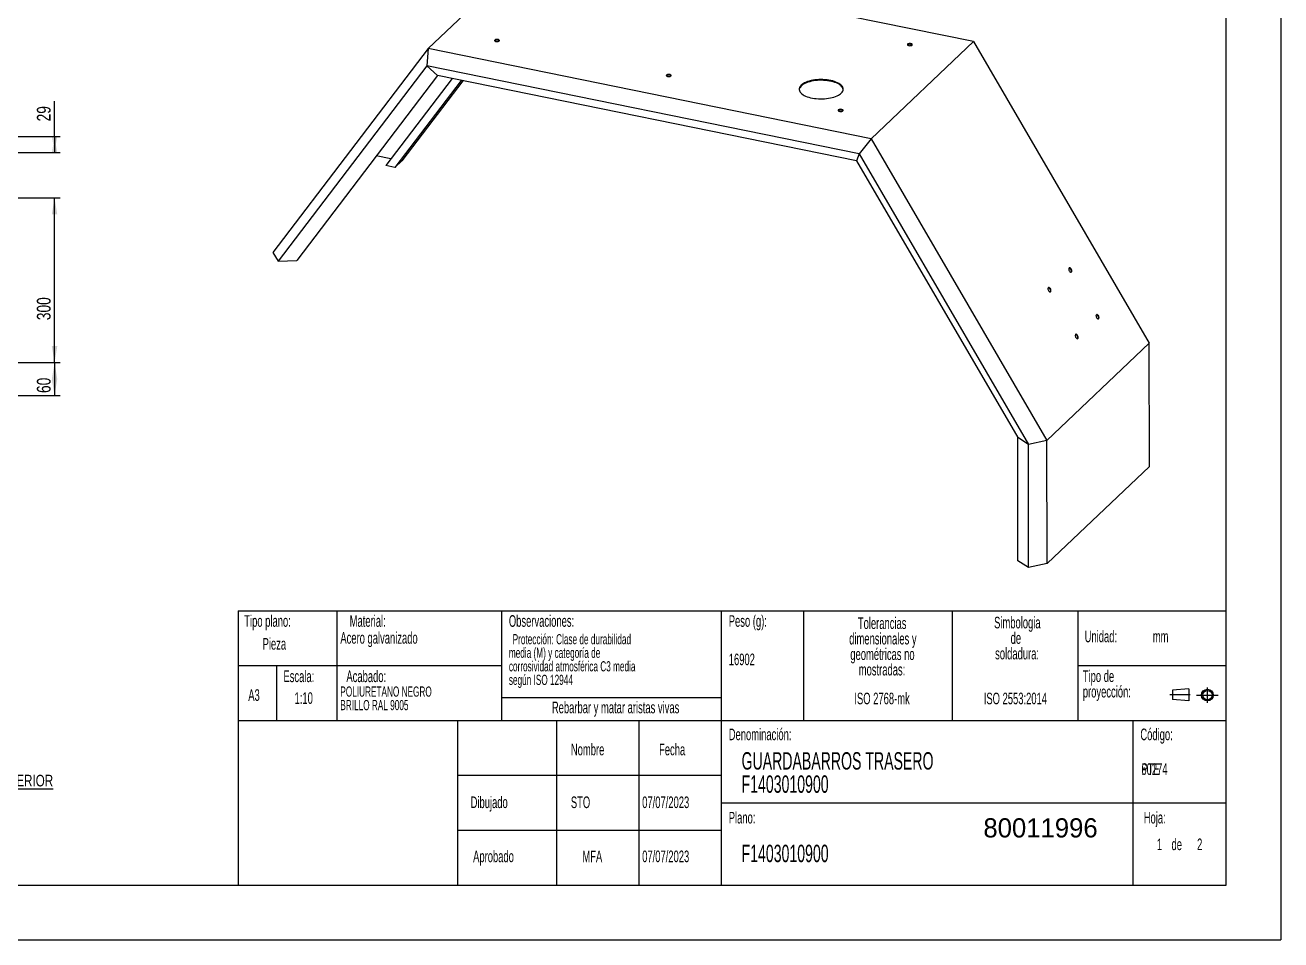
# Model space of a CAD drawing. Extents: x 0 to 28260, y 0 to 8126.
# Drawn here: x 1912 to 4200, y 0 to 1667 of the extents above; entities that cross this region are included whole.
import ezdxf

# ---------------------------------------------------------------- set-up
doc = ezdxf.new("R2010")
doc.units = 0
doc.linetypes.add('CENTERX2', pattern=[20.32, 12.7, -2.54, 2.54, -2.54])
doc.layers.get('0').update_dxf_attribs({"linetype": 'CONTINUOUS'})
doc.layers.add('FORMATO', color=7, linetype='CONTINUOUS')
doc.layers.add('SLD-0', color=179, linetype='CONTINUOUS')
doc.styles.add('SLDTEXTSTYLE0', font='TXT', dxfattribs={"width": 0.605})
doc.styles.add('SLDTEXTSTYLE1', font='TXT', dxfattribs={"width": 0.75})
doc.dimstyles.new('SLDDIMSTYLE0', dxfattribs={"dimtxt": 25, "dimasz": 30, "dimexe": 0, "dimexo": 0.0625, "dimgap": 6.25, "dimtad": 1, "dimdec": 0, "dimrnd": 1e-09, "dimzin": 12, "dimdsep": 46, "dimtxsty": 'SLDTEXTSTYLE1', "dimsah": 1, "dimcen": 0.09, "dimadec": 0, "dimazin": 0, "dimtfac": 1, "dimtofl": 0, "dimtmove": 0, "dimatfit": 3, "dimfxl": 1, "dimtolj": 1, "dimtzin": 12, "dimarcsym": 0})
doc.dimstyles.new('SLDDIMSTYLE1', dxfattribs={"dimtxt": 25, "dimasz": 30, "dimexe": 0, "dimexo": 0.0625, "dimgap": 6.25, "dimtad": 1, "dimdec": 1, "dimrnd": 1e-09, "dimzin": 12, "dimdsep": 46, "dimtxsty": 'SLDTEXTSTYLE1', "dimsah": 1, "dimcen": 0.09, "dimadec": 0, "dimazin": 0, "dimtfac": 1, "dimtofl": 0, "dimtmove": 0, "dimatfit": 3, "dimfxl": 1, "dimtolj": 1, "dimtzin": 12, "dimarcsym": 0})

# ---------------------------------------------------------------- blocks, each defined once
blk = doc.blocks.new('BLOQUE3')
at = {"color": 7, "linetype": 'CENTERX2', "ltscale": 10}
for p, q in [((3979.2, 1300.6), (3948, 1300.6)), ((3988.8, 1300.2), (4021.6, 1300.2)), ((4005.2, 1288.5), (4005.2, 1311.9))]:
    blk.add_line(p, q, dxfattribs=at)
at = {"color": 7, "linetype": 'Continuous', "ltscale": 10}
for p, q in [((3976.8, 1309.5), (3952.3, 1307.7)), ((3952.3, 1307.7), (3952.3, 1293.4)), ((3976.8, 1309.5), (3976.8, 1291.6)), ((3976.8, 1291.6), (3952.3, 1293.4))]:
    blk.add_line(p, q, dxfattribs=at)
for radius in [8.92, 7.13]:
    blk.add_circle((4005.2, 1300.2), radius, dxfattribs=at)
blk = doc.blocks.new('SW_NOTE_0')
at = {"layer": 'SLD-0', "color": 0, "ltscale": 10, "attachment_point": 2, "style": 'SLDTEXTSTYLE0'}
for s, insert, char_height in [('Tolerancias', (74.1, 27.3), 21.167), ('dimensionales y', (75.4, -0.9), 21.167), ('geométricas no', (74.6, -29.2), 21.167), ('mostradas:', (73.8, -57.4), 21.17)]:
    blk.add_mtext(s, dxfattribs=dict(at, insert=insert, char_height=char_height))
blk = doc.blocks.new('SW_NOTE_0_1')
at = {"layer": 'SLD-0', "color": 0, "ltscale": 10, "attachment_point": 1, "style": 'SLDTEXTSTYLE0'}
for s, insert, char_height in [('Tipo de', (0, 27.3), 21.17), ('proyección:', (0, -0.9), 21.167)]:
    blk.add_mtext(s, dxfattribs=dict(at, insert=insert, char_height=char_height))
blk = doc.blocks.new('SW_NOTE_0_2')
at = {"layer": 'SLD-0', "color": 0, "ltscale": 10, "char_height": 21.17, "attachment_point": 2, "style": 'SLDTEXTSTYLE0'}
for s, insert in [('Simbologia', (71.1, 27.3)), ('de', (68.4, -0.9)), ('soldadura:', (70.6, -29.2))]:
    blk.add_mtext(s, dxfattribs=dict(at, insert=insert))
blk = doc.blocks.new('SW_NOTE_0_4')
at = {"layer": 'SLD-0', "color": 0, "ltscale": 10, "char_height": 31.75, "attachment_point": 1, "style": 'SLDTEXTSTYLE0'}
for s, insert in [('GUARDABARROS TRASERO', (0, 40.9)), ('F1403010900', (0, -1.4))]:
    blk.add_mtext(s, dxfattribs=dict(at, insert=insert))
blk = doc.blocks.new('SW_NOTE_0_5')
at = {"layer": 'SLD-0', "color": 0, "ltscale": 10, "attachment_point": 2, "style": 'SLDTEXTSTYLE0'}
for s, insert, char_height in [('Tolerancias', (74.1, 27.3), 21.167), ('dimensionales y', (75.4, -0.9), 21.167), ('geométricas no', (74.6, -29.2), 21.167), ('mostradas:', (73.8, -57.4), 21.17)]:
    blk.add_mtext(s, dxfattribs=dict(at, insert=insert, char_height=char_height))
blk = doc.blocks.new('SW_NOTE_0_6')
at = {"layer": 'SLD-0', "color": 0, "ltscale": 10, "attachment_point": 1, "style": 'SLDTEXTSTYLE0'}
for s, insert, char_height in [('Tipo de', (0, 27.3), 21.17), ('proyección:', (0, -0.9), 21.167)]:
    blk.add_mtext(s, dxfattribs=dict(at, insert=insert, char_height=char_height))
blk = doc.blocks.new('SW_NOTE_0_7')
at = {"layer": 'SLD-0', "color": 0, "ltscale": 10, "char_height": 21.17, "attachment_point": 2, "style": 'SLDTEXTSTYLE0'}
for s, insert in [('Simbologia', (71.1, 27.3)), ('de', (68.4, -0.9)), ('soldadura:', (70.6, -29.2))]:
    blk.add_mtext(s, dxfattribs=dict(at, insert=insert))
blk = doc.blocks.new('SW_NOTE_0_9')
at = {"layer": 'SLD-0', "color": 0, "ltscale": 10, "char_height": 18.521, "attachment_point": 1, "style": 'SLDTEXTSTYLE0'}
for s, insert in [('POLIURETANO NEGRO', (0, 23.9)), ('BRILLO RAL 9005', (0, -0.8))]:
    blk.add_mtext(s, dxfattribs=dict(at, insert=insert))
blk = doc.blocks.new('SW_NOTE_0_10')
at = {"layer": 'SLD-0', "color": 0, "ltscale": 10, "char_height": 18.521, "attachment_point": 1, "style": 'SLDTEXTSTYLE0'}
for s, insert in [('Protección: Clase de durabilidad', (6.9, 23.9)), ('media (M) y categoría de', (0, -0.8)), ('corrosividad atmosférica C3 media', (0, -25.5)), ('según ISO 12944', (0, -50.2))]:
    blk.add_mtext(s, dxfattribs=dict(at, insert=insert))
blk = doc.blocks.new('SW_NOTE_0_11')
at = {"layer": 'SLD-0', "color": 0, "ltscale": 10, "char_height": 31.75, "attachment_point": 1, "style": 'SLDTEXTSTYLE0'}
for s, insert in [('GUARDABARROS TRASERO', (0, 40.9)), ('F1403010900', (0, -1.4))]:
    blk.add_mtext(s, dxfattribs=dict(at, insert=insert))
blk = doc.blocks.new('_D')
at = {"layer": 'FORMATO', "color": 7, "ltscale": 10, "transparency": 16777216}
for p, q in [((1965.6, 1464), (1965.6, 1528.8)), ((1802.5, 1464), (1975.6, 1464)), ((1965.6, 1464), (1965.6, 1435.3)), ((1826.4, 1435.3), (1975.6, 1435.3))]:
    blk.add_line(p, q, dxfattribs=at)
for points in [[(1965.6, 1435.3), (1970.6, 1465.3), (1960.6, 1465.3)], [(1965.6, 1464), (1960.6, 1434), (1970.6, 1434)]]:
    blk.add_solid(points, dxfattribs=at)
at = {"layer": 'FORMATO', "color": 7, "ltscale": 10, "transparency": 16777216, "insert": (1933.4, 1491.8), "char_height": 25, "attachment_point": 1, "rotation": 90, "style": 'SLDTEXTSTYLE1'}
blk.add_mtext('29', dxfattribs=at)
blk = doc.blocks.new('_D_6')
at = {"layer": 'FORMATO', "color": 7, "ltscale": 10, "transparency": 16777216}
for p, q in [((724.2, 1352.3), (1975.6, 1352.3)), ((1965.6, 1052.3), (1965.6, 1352.3)), ((724.2, 1052.3), (1975.6, 1052.3))]:
    blk.add_line(p, q, dxfattribs=at)
for points in [[(1965.6, 1352.3), (1960.6, 1322.3), (1970.6, 1322.3)], [(1965.6, 1052.3), (1970.6, 1082.3), (1960.6, 1082.3)]]:
    blk.add_solid(points, dxfattribs=at)
at = {"layer": 'FORMATO', "color": 7, "ltscale": 10, "transparency": 16777216, "insert": (1933.4, 1129.5), "char_height": 25, "attachment_point": 1, "rotation": 90, "style": 'SLDTEXTSTYLE1'}
blk.add_mtext('300', dxfattribs=at)
blk = doc.blocks.new('_D_7')
at = {"layer": 'FORMATO', "color": 7, "ltscale": 10, "transparency": 16777216}
for p, q in [((724.2, 1052.3), (1975.6, 1052.3)), ((1965.6, 1052.3), (1965.6, 992.3)), ((1826.4, 992.3), (1975.6, 992.3))]:
    blk.add_line(p, q, dxfattribs=at)
for points in [[(1965.6, 1052.3), (1960.6, 1022.3), (1970.6, 1022.3)], [(1965.6, 992.3), (1970.6, 1022.3), (1960.6, 1022.3)]]:
    blk.add_solid(points, dxfattribs=at)
at = {"layer": 'FORMATO', "color": 7, "ltscale": 10, "transparency": 16777216, "insert": (1933.4, 996.8), "char_height": 25, "attachment_point": 1, "rotation": 90, "style": 'SLDTEXTSTYLE1'}
blk.add_mtext('60', dxfattribs=at)

msp = doc.modelspace()

# ---------------------------------------------------------------- linework, layer by layer
at = {"color": 7, "linetype": 'Continuous', "ltscale": 10}
for p, q in [((4200, 2970), (4200, 0)), ((4100, 100), (4100, 2870)), ((2832.407878, 1801.574234), (2646.097837, 1624.485517)), ((3639.871407, 1637.285556), (2832.407878, 1801.574234)), ((3639.871407, 1637.285556), (3453.561366, 1460.196839)), ((3639.871407, 1637.285556), (3960.149328, 1087.363485)), ((2646.097837, 1624.485517), (2363.235879, 1252.871428)), ((2646.097837, 1624.485517), (2643.881035, 1593.024572)), ((3453.561366, 1460.196839), (2646.097837, 1624.485517)), ((2643.881035, 1593.024572), (2372.871852, 1236.982242)), ((3431.666549, 1432.739635), (2643.881035, 1593.024572)), ((2643.881035, 1593.024572), (2663.202388, 1575.343351)), ((2663.202388, 1575.343351), (2406.748304, 1238.422997)), ((2690.094351, 1569.871841), (2569.43506, 1411.353909)), ((2706.347387, 1566.564955), (2585.688096, 1408.047023)), ((2709.368173, 1565.950338), (2598.305029, 1420.039486)), ((3426.82348, 1419.974971), (2663.202388, 1575.343351)), ((3453.561366, 1460.196839), (3431.666549, 1432.739635)), ((3453.561366, 1460.196839), (3773.839287, 910.274767)), ((2578.5514, 1423.330635), (2551.659437, 1428.802146)), ((2585.688096, 1408.047023), (2598.305029, 1420.039486)), ((3431.666549, 1432.739635), (3426.82348, 1419.974971)), ((3426.82348, 1419.974971), (3720.629408, 915.505714)), ((3431.666549, 1432.739635), (3740.062916, 903.218373)), ((2585.688096, 1408.047023), (2569.43506, 1411.353909)), ((2363.235879, 1252.871428), (2372.871852, 1236.982242)), ((2372.871852, 1236.982242), (2406.748304, 1238.422997)), ((3960.149328, 1087.363485), (3773.839287, 910.274767)), ((3960.328899, 862.902192), (3960.149328, 1087.363485)), ((3740.062916, 903.218373), (3720.629408, 915.505714)), ((3720.80898, 691.044422), (3720.629408, 915.505714)), ((3773.839287, 910.274767), (3740.062916, 903.218373)), ((3740.242487, 678.75708), (3740.062916, 903.218373)), ((3774.018859, 685.813475), (3773.839287, 910.274767)), ((3960.328899, 862.902192), (3774.018859, 685.813475)), ((3740.242487, 678.75708), (3720.80898, 691.044422)), ((3774.018859, 685.813475), (3740.242487, 678.75708)), ((2300, 600), (4100, 600)), ((2300, 600), (2300, 100)), ((200, 100), (4100, 100)), ((75.306184, 0), (4200, 0))]:
    msp.add_line(p, q, dxfattribs=at)
at = {"color": 7, "linetype": 'Continuous', "ltscale": 10, "flags": 128}
for points in [[(2767.648243, 1640.035938), (2767.28043, 1639.49549), (2767.27317, 1638.931529), (2767.62705, 1638.389745), (2768.313402, 1637.91403), (2769.276621, 1637.542922), (2770.438673, 1637.306488), (2771.705416, 1637.223882), (2772.974225, 1637.301795), (2774.142309, 1637.533916), (2775.115037, 1637.90144), (2775.813605, 1638.374592), (2776.181417, 1638.91504), (2776.188678, 1639.479001), (2775.834797, 1640.020785), (2775.148446, 1640.4965), (2774.185226, 1640.867608), (2773.023174, 1641.104042), (2771.756432, 1641.186648), (2770.487623, 1641.108735), (2769.319539, 1640.876614), (2768.34681, 1640.50909), (2767.648243, 1640.035938)], [(2775.963615, 1638.535267), (2775.531371, 1638.922707), (2774.698104, 1639.350472), (2773.624541, 1639.657367), (2772.397656, 1639.818528), (2771.116843, 1639.820898), (2769.885867, 1639.664287), (2768.804454, 1639.361382), (2767.960213, 1638.936721), (2767.49931, 1638.528495)], [(3519.828621, 1632.590703), (3519.460808, 1632.050255), (3519.453548, 1631.486294), (3519.807428, 1630.94451), (3520.49378, 1630.468795), (3521.456999, 1630.097687), (3522.619051, 1629.861253), (3523.885794, 1629.778646), (3525.154603, 1629.85656), (3526.322687, 1630.088681), (3527.295415, 1630.456205), (3527.993983, 1630.929357), (3528.361796, 1631.469805), (3528.369056, 1632.033765), (3528.015176, 1632.57555), (3527.328824, 1633.051265), (3526.365605, 1633.422372), (3525.203553, 1633.658807), (3523.93681, 1633.741413), (3522.668001, 1633.6635), (3521.499917, 1633.431379), (3520.527189, 1633.063855), (3519.828621, 1632.590703)], [(3528.143993, 1631.090032), (3527.711749, 1631.477472), (3526.878482, 1631.905237), (3525.804919, 1632.212132), (3524.578034, 1632.373292), (3523.297221, 1632.375663), (3522.066245, 1632.219052), (3520.984832, 1631.916146), (3520.140591, 1631.491486), (3519.679688, 1631.08326)], [(3080.653768, 1576.351001), (3080.285955, 1575.810553), (3080.278695, 1575.246592), (3080.632575, 1574.704808), (3081.318927, 1574.229093), (3082.282146, 1573.857985), (3083.444198, 1573.621551), (3084.710941, 1573.538944), (3085.97975, 1573.616858), (3087.147834, 1573.848979), (3088.120562, 1574.216503), (3088.81913, 1574.689655), (3089.186943, 1575.230103), (3089.194203, 1575.794064), (3088.840323, 1576.335848), (3088.153971, 1576.811563), (3087.190752, 1577.18267), (3086.0287, 1577.419105), (3084.761957, 1577.501711), (3083.493148, 1577.423798), (3082.325064, 1577.191677), (3081.352336, 1576.824153), (3080.653768, 1576.351001)], [(3088.96914, 1574.85033), (3088.536896, 1575.23777), (3087.703629, 1575.665535), (3086.630066, 1575.97243), (3085.403181, 1576.133591), (3084.122368, 1576.135961), (3082.891392, 1575.97935), (3081.809979, 1575.676444), (3080.965738, 1575.251784), (3080.504835, 1574.843558)], [(3326.129149, 1557.85453), (3324.713319, 1556.324763), (3323.628854, 1554.74355), (3322.885283, 1553.124789), (3322.489142, 1551.482703), (3322.443911, 1549.831725), (3322.749989, 1548.186363), (3323.404685, 1546.561076), (3324.402246, 1544.970147), (3325.733905, 1543.427559), (3327.38796, 1541.946866), (3329.349874, 1540.541082), (3331.602407, 1539.22256), (3334.125763, 1538.002888), (3336.897766, 1536.892784), (3339.894057, 1535.902003), (3343.088303, 1535.039254), (3346.452434, 1534.312117), (3349.956885, 1533.726983), (3353.570859, 1533.288995), (3357.262597, 1533.002), (3360.999656, 1532.868521), (3364.749193, 1532.889732), (3368.478258, 1533.065445), (3372.154079, 1533.394117), (3375.744354, 1533.872859), (3379.217532, 1534.497465), (3382.543088, 1535.262444), (3385.691799, 1536.161074), (3388.635994, 1537.185459), (3391.349798, 1538.326595), (3393.809363, 1539.574455), (3395.993075, 1540.918072), (3397.881741, 1542.345639), (3399.458766, 1543.844609), (3400.710289, 1545.401811), (3401.625313, 1547.003558), (3402.195796, 1548.635776), (3402.416725, 1550.284119), (3402.286158, 1551.934103), (3401.805242, 1553.571227), (3400.978205, 1555.181104), (3399.812313, 1556.749587), (3398.317814, 1558.262891), (3396.50784, 1559.707717), (3394.398298, 1561.071369), (3392.007726, 1562.341862), (3389.357133, 1563.508032), (3386.469813, 1564.55963), (3383.371138, 1565.487415), (3380.088342, 1566.283233), (3376.650272, 1566.94009), (3373.087143, 1567.452214), (3369.430267, 1567.815105), (3365.711782, 1568.025573), (3361.964366, 1568.081768), (3358.22095, 1567.983198), (3354.514433, 1567.730728), (3350.877387, 1567.326577), (3347.341775, 1566.774296), (3343.938668, 1566.078739), (3340.697972, 1565.246019), (3337.648167, 1564.283454), (3334.816055, 1563.199502), (3332.226524, 1562.003689), (3329.902331, 1560.706525), (3327.863902, 1559.319409), (3326.129149, 1557.85453)], [(3402.390924, 1549.829362), (3402.35282, 1550.175479), (3401.959215, 1551.817174), (3401.218145, 1553.4352), (3400.136121, 1555.01534), (3398.722653, 1556.543706), (3396.990163, 1558.006868), (3394.953875, 1559.391967), (3392.631685, 1560.686831), (3390.043999, 1561.880079), (3387.213559, 1562.961228), (3384.165239, 1563.920774), (3380.925827, 1564.750285), (3377.523792, 1565.442472), (3373.98903, 1565.991252), (3370.352606, 1566.391802), (3366.646476, 1566.640602), (3362.90321, 1566.735465), (3359.155704, 1566.675558), (3355.436891, 1566.461408), (3351.779452, 1566.094895), (3348.215529, 1565.579242), (3344.776442, 1564.91898), (3341.492413, 1564.11991), (3338.392303, 1563.189056), (3335.503356, 1562.134598), (3332.850959, 1560.965803), (3330.458423, 1559.692941), (3328.346772, 1558.327199), (3326.534564, 1556.880579), (3325.037726, 1555.365794), (3323.86941, 1553.796155), (3323.039885, 1552.185458), (3322.55644, 1550.547857), (3322.449443, 1549.765408)], [(3393.659293, 1512.666064), (3393.291481, 1512.125616), (3393.28422, 1511.561655), (3393.638101, 1511.019871), (3394.324452, 1510.544155), (3395.287672, 1510.173048), (3396.449724, 1509.936614), (3397.716466, 1509.854007), (3398.985275, 1509.931921), (3400.153359, 1510.164042), (3401.126088, 1510.531566), (3401.824655, 1511.004718), (3402.192468, 1511.545166), (3402.199728, 1512.109126), (3401.845848, 1512.65091), (3401.159496, 1513.126626), (3400.196277, 1513.497733), (3399.034225, 1513.734168), (3397.767482, 1513.816774), (3396.498673, 1513.738861), (3395.330589, 1513.50674), (3394.357861, 1513.139216), (3393.659293, 1512.666064)], [(3401.974665, 1511.165393), (3401.542421, 1511.552833), (3400.709154, 1511.980598), (3399.635591, 1512.287493), (3398.408706, 1512.448653), (3397.127894, 1512.451024), (3395.896917, 1512.294413), (3394.815504, 1511.991507), (3393.971263, 1511.566847), (3393.510361, 1511.158621)], [(3814.112707, 1224.666033), (3813.679632, 1224.00426), (3813.472575, 1223.079283), (3813.509936, 1221.973288), (3813.788394, 1220.784549), (3814.283208, 1219.61869), (3814.95041, 1218.579303), (3815.730718, 1217.758742), (3816.554796, 1217.229917), (3817.349423, 1217.039817), (3818.043993, 1217.205334), (3818.576789, 1217.711759), (3818.90047, 1218.514096), (3818.986276, 1219.541052), (3818.826583, 1220.701379), (3818.43558, 1221.891976), (3817.848009, 1223.007053), (3817.116079, 1223.947532), (3816.304825, 1224.629846), (3815.48633, 1224.993368), (3814.733322, 1225.005798), (3814.112707, 1224.666033)], [(3813.993315, 1224.538871), (3814.752966, 1224.349728), (3815.577045, 1223.820903), (3816.357352, 1223.000342), (3817.024555, 1221.960955), (3817.519368, 1220.795096), (3817.797826, 1219.606357), (3817.835187, 1218.500362), (3817.628131, 1217.575385), (3817.314447, 1217.040774)], [(3776.261909, 1188.688641), (3775.828833, 1188.026869), (3775.621777, 1187.101891), (3775.659138, 1185.995896), (3775.937596, 1184.807157), (3776.432409, 1183.641298), (3777.099612, 1182.601911), (3777.879919, 1181.78135), (3778.703998, 1181.252525), (3779.498625, 1181.062426), (3780.193194, 1181.227942), (3780.72599, 1181.734367), (3781.049672, 1182.536704), (3781.135478, 1183.56366), (3780.975785, 1184.723987), (3780.584782, 1185.914584), (3779.997211, 1187.029662), (3779.265281, 1187.97014), (3778.454027, 1188.652454), (3777.635532, 1189.015976), (3776.882523, 1189.028407), (3776.261909, 1188.688641)], [(3776.142517, 1188.561479), (3776.902168, 1188.372336), (3777.726246, 1187.843511), (3778.506554, 1187.02295), (3779.173756, 1185.983563), (3779.66857, 1184.817705), (3779.947028, 1183.628965), (3779.984389, 1182.522971), (3779.777332, 1181.597993), (3779.463649, 1181.063383)], [(3863.769229, 1139.405029), (3863.336202, 1138.74333), (3863.129168, 1137.818456), (3863.166525, 1136.712586), (3863.444952, 1135.52398), (3863.93971, 1134.358252), (3864.606838, 1133.318981), (3865.387058, 1132.498512), (3866.211044, 1131.969747), (3867.005582, 1131.779668), (3867.700073, 1131.945166), (3868.23281, 1132.451535), (3868.556455, 1133.253781), (3868.642251, 1134.280623), (3868.482576, 1135.440819), (3868.091617, 1136.631283), (3867.504112, 1137.746235), (3866.772264, 1138.686608), (3865.961101, 1139.368846), (3865.142698, 1139.732327), (3864.389774, 1139.744756), (3863.769229, 1139.405029)], [(3863.6498, 1139.277821), (3864.409288, 1139.088703), (3865.233274, 1138.559937), (3866.013494, 1137.739468), (3866.680622, 1136.700198), (3867.17538, 1135.53447), (3867.453807, 1134.345864), (3867.491164, 1133.239993), (3867.28413, 1132.315119), (3866.970532, 1131.780628)], [(3825.918194, 1103.428043), (3825.485118, 1102.766271), (3825.278062, 1101.841293), (3825.315422, 1100.735298), (3825.593881, 1099.546559), (3826.088694, 1098.3807), (3826.755897, 1097.341313), (3827.536204, 1096.520752), (3828.360283, 1095.991928), (3829.15491, 1095.801828), (3829.849479, 1095.967344), (3830.382275, 1096.47377), (3830.705956, 1097.276106), (3830.791763, 1098.303063), (3830.63207, 1099.463389), (3830.241067, 1100.653986), (3829.653496, 1101.769064), (3828.921566, 1102.709542), (3828.110312, 1103.391856), (3827.291817, 1103.755378), (3826.538808, 1103.767809), (3825.918194, 1103.428043)], [(3825.798801, 1103.300881), (3826.558452, 1103.111738), (3827.382531, 1102.582914), (3828.162839, 1101.762353), (3828.830041, 1100.722966), (3829.324855, 1099.557107), (3829.603313, 1098.368368), (3829.640674, 1097.262373), (3829.433617, 1096.337395), (3829.119934, 1095.802785)]]:
    msp.add_lwpolyline(points, dxfattribs=at)
at = {"layer": 'SLD-0', "ltscale": 10}
for p, q in [((2480, 600), (2480, 400)), ((2780, 600), (2780, 400)), ((3180, 600), (3180, 400)), ((3330, 600), (3330, 400)), ((3600.817104, 600), (3600.817104, 400)), ((3830, 600), (3830, 400)), ((2300, 500), (2480, 500)), ((2370, 500), (2370, 400)), ((2480, 500), (2780, 500)), ((3830, 500), (4100, 500)), ((2780, 441.579283), (3180, 441.579283)), ((2300, 400), (4100, 400)), ((2700, 400), (2700, 100)), ((2880, 400), (2880, 100)), ((3030, 400), (3030, 100)), ((3180, 400), (3180, 100)), ((3930, 400), (3930, 100)), ((2700, 300), (3180, 300)), ((3180, 250), (3930, 250)), ((3930, 250), (4100, 250)), ((2700, 200), (3180, 200))]:
    msp.add_line(p, q, dxfattribs=at)

# ---------------------------------------------------------------- block references
at = {"color": 7, "linetype": 'Continuous', "ltscale": 10, "xscale": 1.2, "yscale": 1.2, "zscale": 1.2}
msp.add_blockref('BLOQUE3', (-740.107556, -1114.075522), dxfattribs=at)
msp.add_blockref('BLOQUE3', (-740.107556, -1114.075522), dxfattribs=at)
at = {"layer": 'SLD-0', "ltscale": 10}
for name, p in [('SW_NOTE_0', (3399.454214, 560.559764)), ('SW_NOTE_0_5', (3399.454214, 560.559764)), ('SW_NOTE_0_2', (3648.731216, 561.655427)), ('SW_NOTE_0_7', (3648.731216, 561.655427)), ('SW_NOTE_0_10', (2793.386151, 533.423666)), ('SW_NOTE_0_1', (3839.139954, 463.909454)), ('SW_NOTE_0_6', (3839.139954, 463.909454)), ('SW_NOTE_0_9', (2486.348285, 437.999761)), ('SW_NOTE_0_4', (3217.389698, 301.245423)), ('SW_NOTE_0_11', (3217.389698, 301.245423))]:
    msp.add_blockref(name, p, dxfattribs=at)

# ---------------------------------------------------------------- texts
at = {"insert": (3657.946702, 221.713399), "char_height": 35, "attachment_point": 1}
msp.add_mtext_dynamic_manual_height_columns('80011996', width=374.95667432, gutter_width=175, heights=[0], dxfattribs=at)
at = {"layer": 'FORMATO', "ltscale": 10, "insert": (1789.709589, 300.908075), "char_height": 21.16666667, "attachment_point": 1, "style": 'SLDTEXTSTYLE1'}
msp.add_mtext('\\LCARA EXTERIOR', dxfattribs=at)
at = {"layer": 'SLD-0', "ltscale": 10, "style": 'SLDTEXTSTYLE0'}
for s, insert, char_height, attachment_point in [('Tipo plano:', (2311.292908, 591.808646), 21.16666667, 1), ('Tipo plano:', (2311.292908, 591.808646), 21.16666667, 1), ('Material:', (2503.296691, 591.808646), 21.1666667, 1), ('Material:', (2503.296691, 591.808646), 21.1666667, 1), ('Observaciones:', (2793.386151, 591.808646), 21.16666667, 1), ('Observaciones:', (2793.386151, 591.808646), 21.16666667, 1), ('Peso (g):', (3194.030594, 591.808646), 21.1666667, 1), ('Peso (g):', (3194.030594, 591.808646), 21.1666667, 1), ('Pieza', (2344.725947, 550.191957), 21.1666667, 1), ('Pieza', (2344.725947, 550.191957), 21.1666667, 1), ('Acero galvanizado', (2486.348285, 561.057588), 21.16666667, 1), ('Acero galvanizado', (2486.348285, 561.057588), 21.16666667, 1), ('Unidad:', (3842.461492, 563.706281), 21.1666667, 1), ('Unidad:', (3842.461492, 563.706281), 21.1666667, 1), ('mm', (3966.621778, 563.706281), 21.1666667, 1), ('mm', (3966.621778, 563.706281), 21.1666667, 1), ('16902', (3194.030594, 521.813088), 21.1666667, 1), ('16902', (3194.030594, 521.813088), 21.1666667, 1), ('Escala:', (2382.63105, 491.014685), 21.1666667, 1), ('Escala:', (2382.63105, 491.014685), 21.1666667, 1), ('Acabado:', (2497.382769, 491.014685), 21.1666667, 1), ('Acabado:', (2497.382769, 491.014685), 21.1666667, 1), ('A3', (2318.593489, 456.743677), 21.1666667, 1), ('A3', (2318.593489, 456.743677), 21.1666667, 1), ('1:10', (2402.902322, 451.347448), 21.1666667, 1), ('1:10', (2402.902322, 451.347448), 21.1666667, 1), ('Rebarbar y matar aristas vivas', (2987.854901, 434.237297), 21.16666667, 2), ('Rebarbar y matar aristas vivas', (2987.854901, 434.237297), 21.16666667, 2), ('ISO 2768-mk', (3473.366056, 450.600174), 21.16666667, 2), ('ISO 2768-mk', (3473.366056, 450.600174), 21.16666667, 2), ('ISO 2553:2014', (3716.253871, 450.600174), 21.16666667, 2), ('ISO 2553:2014', (3716.253871, 450.600174), 21.16666667, 2), ('Denominación:', (3194.030594, 385.143113), 21.16666667, 1), ('Denominación:', (3194.030594, 385.143113), 21.16666667, 1), ('Código:', (3943.979394, 385.143113), 21.1666667, 1), ('Código:', (3943.979394, 385.143113), 21.1666667, 1), ('Nombre', (2906.377459, 357.548338), 21.1666667, 1), ('Nombre', (2906.377459, 357.548338), 21.1666667, 1), ('Fecha', (3067.083309, 357.548338), 21.1666667, 1), ('Fecha', (3067.083309, 357.548338), 21.1666667, 1), ('60274', (3945.86386, 321.931686), 21.1666667, 1), ('60274', (3945.86386, 321.931686), 21.1666667, 1), ('PTE', (3945.86386, 321.931686), 21.1666667, 1), ('PTE', (3945.86386, 321.931686), 21.1666667, 1), ('Dibujado', (2723.731861, 261.403087), 21.1666667, 1), ('Dibujado', (2723.731861, 261.403087), 21.1666667, 1), ('STO', (2906.377459, 261.403088), 21.1666667, 1), ('07/07/2023', (3036.286535, 261.403088), 21.1666667, 1), ('Plano:', (3194.030594, 233.382675), 21.1666667, 1), ('Plano:', (3194.030594, 233.382675), 21.1666667, 1), ('Hoja:', (3950.139177, 233.382675), 21.1666667, 1), ('Hoja:', (3950.139177, 233.382675), 21.1666667, 1), ('1', (3974.127138, 184.749038), 21.166667, 1), ('1', (3974.127138, 184.749038), 21.166667, 1), ('1', (3974.127138, 184.749038), 21.166667, 1), ('1', (3974.127138, 184.749038), 21.166667, 1), ('de', (4000.775025, 184.749037), 21.1666667, 1), ('de', (4000.775025, 184.749037), 21.1666667, 1), ('de', (4000.775025, 184.749037), 21.1666667, 1), ('de', (4000.775025, 184.749037), 21.1666667, 1), ('2', (4047.307995, 184.749038), 21.166667, 1), ('2', (4047.307995, 184.749038), 21.166667, 1), ('2', (4047.307995, 184.749038), 21.166667, 1), ('2', (4047.307995, 184.749038), 21.166667, 1), ('Aprobado', (2728.245418, 162.823587), 21.1666667, 1), ('Aprobado', (2728.245418, 162.823587), 21.1666667, 1), ('MFA', (2927.350585, 162.823587), 21.1666667, 1), ('07/07/2023', (3036.286535, 162.823587), 21.1666667, 1), ('F1403010900', (3217.389698, 173.467609), 31.75, 1), ('F1403010900', (3217.389698, 173.467609), 31.75, 1)]:
    msp.add_mtext(s, dxfattribs=dict(at, insert=insert, char_height=char_height, attachment_point=attachment_point))

# ---------------------------------------------------------------- dimensions: what is measured, and where the dimension line sits
at = {"layer": 'FORMATO', "color": 7, "ltscale": 10}
for base, p1, p2, dimstyle, picture, middle in [((1965.592194, 1435.253787), (1792.457684, 1463.953787), (1816.382595, 1435.253787), 'SLDDIMSTYLE0', '_D', (1965.592194, 1510.301412)), ((1965.592194, 1352.253787), (714.228851, 1052.253787), (714.228851, 1352.253787), 'SLDDIMSTYLE1', '_D_6', (1965.592194, 1157.159465)), ((1965.592194, 992.253787), (714.228851, 1052.253787), (1816.382595, 992.253787), 'SLDDIMSTYLE1', '_D_7', (1965.592194, 1015.318277))]:
    dim = msp.add_linear_dim(base=base, p1=p1, p2=p2, angle=90, dimstyle=dimstyle, dxfattribs=at)
    dim.commit()
    dim.dimension.update_dxf_attribs({"geometry": picture, "text_midpoint": middle, "dimtype": 160})

doc.saveas('drawing.dxf')
